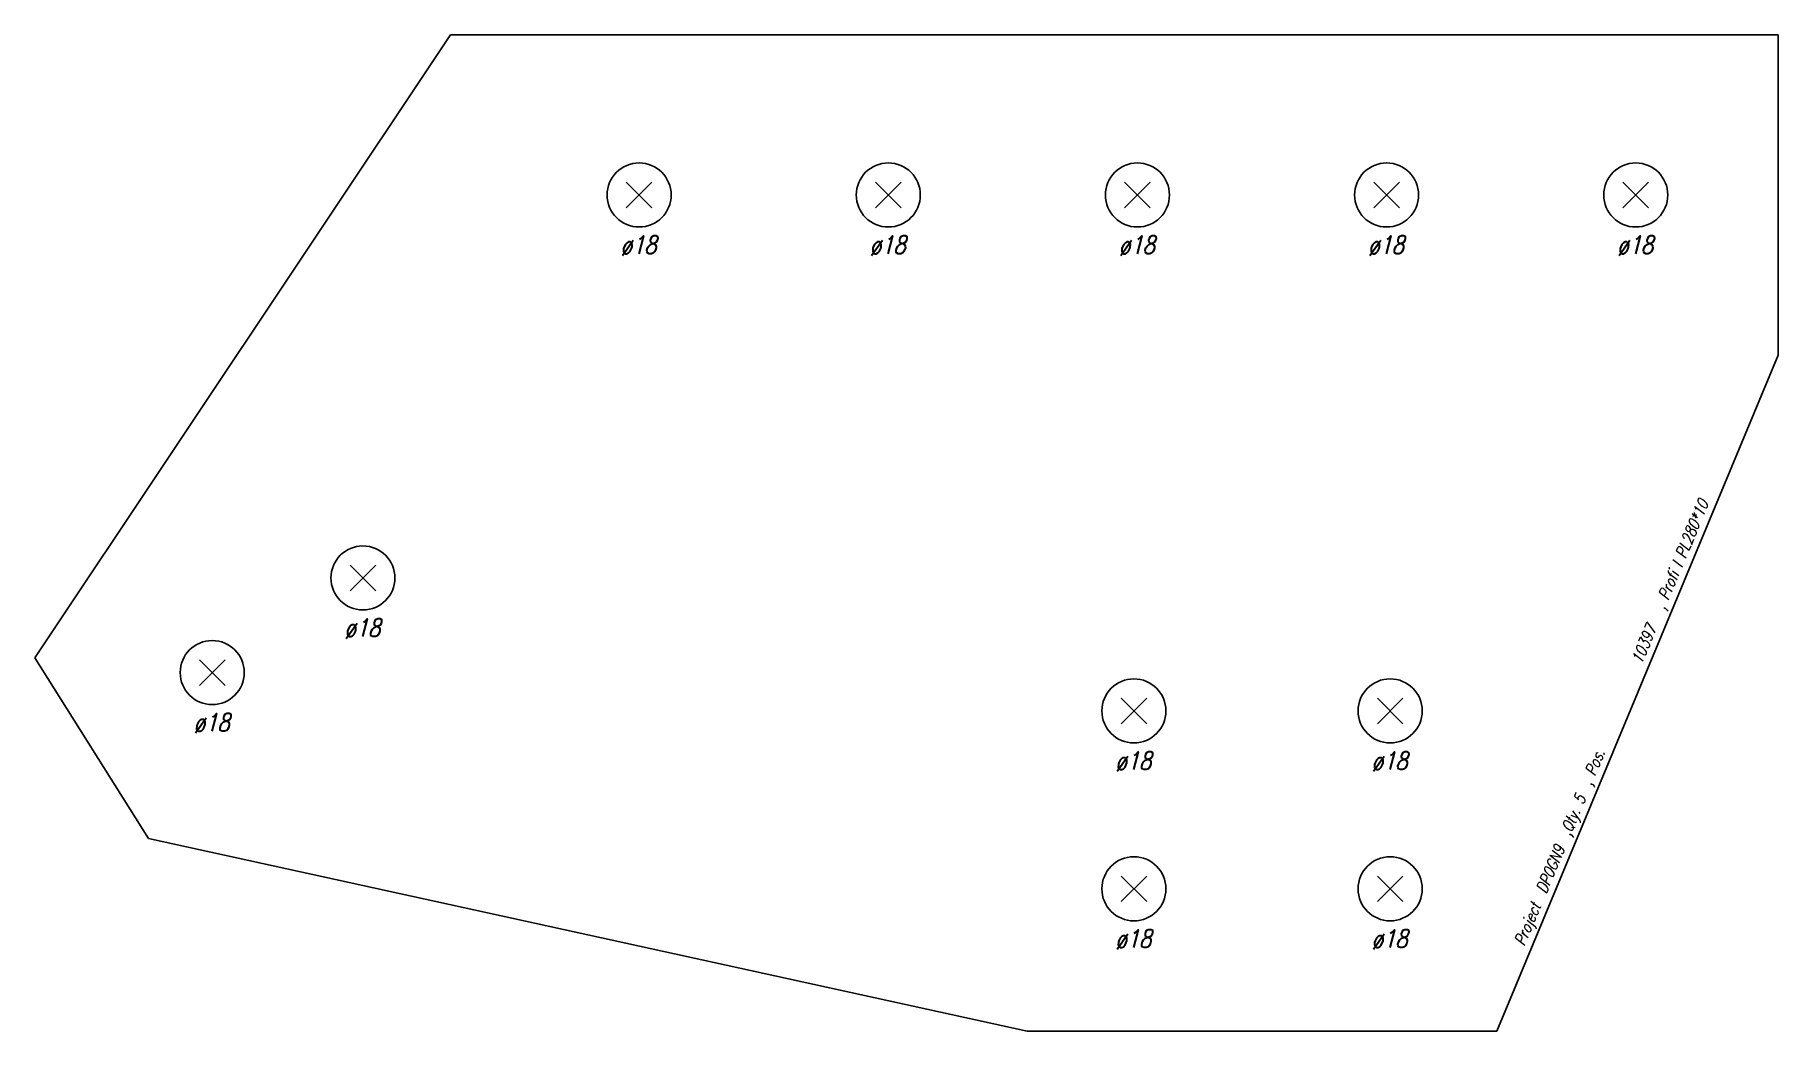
# Model space of a CAD drawing. Extents: x 0 to 490, y -140 to 140.
import ezdxf

# ---------------------------------------------------------------- set-up
doc = ezdxf.new("R2010")
doc.units = 0
doc.header["$LTSCALE"] = 10
for name, color, linetype in [('BEZ_SCHRAUBEN', 7, 'CONTINUOUS'), ('SCHRAUBEN', 7, 'CONTINUOUS'), ('TEILE', 7, 'CONTINUOUS'), ('UNTERSCHRIFT', 7, 'CONTINUOUS')]:
    doc.layers.add(name, color=color, linetype=linetype)
doc.styles.get("Standard").update_dxf_attribs({"font": 'ROMANS'})

msp = doc.modelspace()

# ---------------------------------------------------------------- linework, layer by layer
at = {"layer": 'SCHRAUBEN', "color": 6}
for p, q in [((173.372314, 98.59964), (166.172302, 91.399651)), ((166.172302, 98.59964), (173.372314, 91.399651)), ((243.372314, 98.59964), (236.172302, 91.399651)), ((236.172302, 98.59964), (243.372314, 91.399651)), ((313.372314, 98.59964), (306.172302, 91.399651)), ((306.172302, 98.59964), (313.372314, 91.399651)), ((383.372314, 98.59964), (376.172302, 91.399651)), ((376.172302, 98.59964), (383.372314, 91.399651)), ((453.372314, 98.59964), (446.172302, 91.399651)), ((446.172302, 98.59964), (453.372314, 91.399651)), ((95.771423, -9.03315), (88.571434, -16.23315)), ((88.571434, -9.03315), (95.771423, -16.23315)), ((53.428616, -35.624233), (46.228615, -42.824234)), ((46.228615, -35.624237), (53.428616, -42.824234)), ((312.372253, -46.400009), (305.172241, -53.60001)), ((305.172241, -46.400009), (312.372253, -53.60001)), ((384.372223, -46.400009), (377.172211, -53.60001)), ((377.172211, -46.400009), (384.372223, -53.60001)), ((312.372253, -96.400009), (305.172241, -103.600006)), ((305.172241, -96.400009), (312.372253, -103.600006)), ((384.372223, -96.400009), (377.172211, -103.600006)), ((377.172211, -96.400009), (384.372223, -103.600006))]:
    msp.add_line(p, q, dxfattribs=at)
at = {"layer": 'SCHRAUBEN', "color": 2}
for centre, radius in [((169.772308, 94.999649), 8.999985), ((239.772308, 94.999649), 8.999985), ((309.772308, 94.999649), 9), ((379.772308, 94.999649), 9), ((449.772308, 94.999649), 9), ((92.171432, -12.63315), 8.999992), ((49.828613, -39.224236), 9.000004), ((308.772247, -50.000008), 9), ((380.772217, -50.000008), 9), ((308.772247, -100.000008), 9), ((380.772217, -100.000008), 9)]:
    msp.add_circle(centre, radius, dxfattribs=at)
at = {"layer": 'TEILE', "color": 2}
for p, q in [((0.000279, -35.092178), (116.756149, 140.000015)), ((116.756149, 140.000015), (489.772003, 140.000015)), ((489.772003, 140.000015), (489.772003, 49.999649)), ((489.772003, 49.999649), (410.772675, -140.000015)), ((31.909531, -85.903473), (0.000279, -35.092178)), ((278.772705, -140.000015), (31.909531, -85.903473)), ((410.772675, -140.000015), (278.772705, -140.000015))]:
    msp.add_line(p, q, dxfattribs=at)

# ---------------------------------------------------------------- texts
at = {"layer": 'BEZ_SCHRAUBEN', "color": 2, "oblique": 15, "width": 0.8}
for height, p in [(4.999998, (161.772324, 78.499649)), (4.999998, (231.772324, 78.499649)), (4.999998, (301.772339, 78.499649)), (4.999998, (371.772308, 78.499649)), (4.999998, (441.772308, 78.499649)), (5, (84.171432, -29.13315)), (5, (41.828617, -55.724236)), (5, (300.772217, -66.500015)), (5, (372.772217, -66.500015)), (5, (300.772217, -116.500008)), (5, (372.772217, -116.500008))]:
    msp.add_text(' ø18', height=height, dxfattribs=at).set_placement(p)
at = {"layer": 'UNTERSCHRIFT', "color": 2, "oblique": 15}
for s, height, rotation, width, p in [('  , Profi l PL280*10', 3.250004, 67.423126, 0.799999, (456.411194, -25.026344)), ('10397', 3.250004, 67.423126, 0.799999, (451.420227, -37.03009)), ('Project  DP0GN9  ,Qty. 5  , Pos. ', 3.250005, 67.423119, 0.799998, (418.479614, -116.254814))]:
    msp.add_text(s, height=height, rotation=rotation, dxfattribs=dict(at, width=width)).set_placement(p)

doc.saveas('drawing.dxf')
